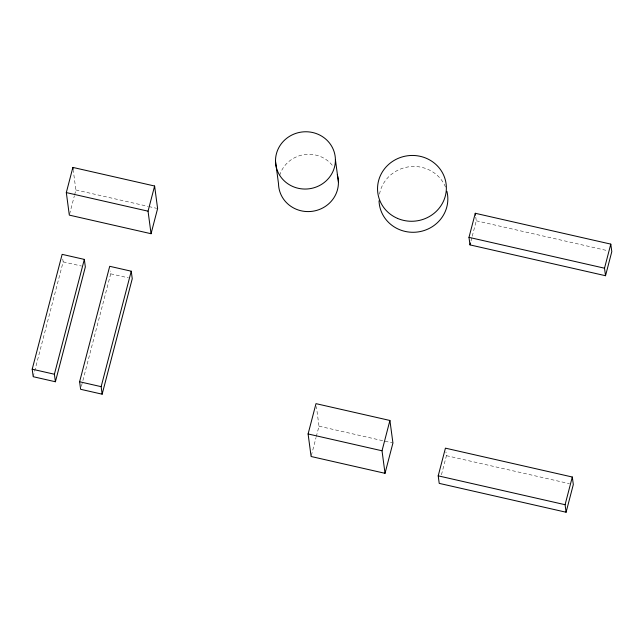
<?xml version="1.0" encoding="UTF-8"?>
<svg xmlns="http://www.w3.org/2000/svg" width="644" height="644" viewBox="0 0 644 644"><rect width="100%" height="100%" fill="white"/><g stroke="black" fill="none" stroke-linecap="round" stroke-linejoin="round"><path stroke-width="0.48" stroke-dasharray="3.22 2.42" d="M69.576 214.154L74.374 195.76M74.624 194.794L75.887 189.956L73.271 170.362M33.206 376.708L63.144 261.875L62.766 259.057M81.369 386.376L82.633 381.522M82.891 380.556L110.712 273.821L110.341 271.003M311.35 455.55L316.043 437.55M316.284 436.608L319.005 426.191L316.389 406.589M470.997 241.033L472.004 237.177M472.253 236.211L476.278 220.803L475.771 217.044M441.454 474.773L446.437 455.67L445.938 451.911M476.278 220.803L607.904 250.749M75.887 189.956L147.887 206.338M148.861 206.555L156.637 208.326M63.144 261.875L81.482 266.044M110.712 273.821L128.333 277.83M319.005 426.191L392.929 443.008M446.437 455.67L569.409 483.652M379.517 194.126A34.446 32.884 -7.6 0 1 410.349 166.635A34.446 32.884 -7.6 0 1 445.745 187.678M279.657 175.426A29.978 28.626 -7.6 0 1 303.574 154.737A29.978 28.626 -7.6 0 1 333.101 166.345"/><path stroke-width="0.97" d="M66.316 192.588L72.877 167.424L154.608 186.019L157.611 208.551L151.05 233.716L69.319 215.12L66.316 192.588L148.048 211.184L151.05 233.716M32.2 369.189L62.138 254.356L84.332 259.403L85.338 266.922L55.4 381.755L33.206 376.708L32.2 369.189L54.394 374.236L55.4 381.755M54.394 374.236L84.332 259.403M79.606 381.763L109.713 266.302L131.247 271.204L132.253 278.723L102.146 394.184L80.613 389.29L79.606 381.763L101.148 386.666L102.146 394.184M101.148 386.666L131.247 271.204M148.048 211.184L154.608 186.019M308.098 433.959L315.995 403.651L389.918 420.468L392.929 443.008L385.023 473.316L311.1 456.499L308.098 433.959L382.021 450.784L385.023 473.316M382.021 450.784L389.918 420.468M468.993 237.362L475.272 213.277L610.794 244.116L611.8 251.635L605.521 275.721L469.991 244.889L468.993 237.362L604.515 268.202L605.521 275.721M469.991 244.889L470.498 242.957M438.21 475.844L445.431 448.152L572.307 477.019L573.313 484.538L566.092 512.23L439.216 483.37L438.21 475.844L565.086 504.711L566.092 512.23M604.515 268.202L610.794 244.116M565.086 504.711L572.307 477.019M475.272 213.277L475.522 215.16M335.411 159.575A29.978 28.626 -7.6 0 1 290.919 185.617A29.978 28.626 -7.6 0 1 290.05 136.021A29.978 28.626 -7.6 0 1 335.411 159.575L338.422 182.107M275.511 161.233L278.514 183.765A29.978 28.626 -7.6 0 0 312.871 211.224A29.978 28.626 -7.6 0 0 337.271 174.725M72.877 167.424L73.142 169.38M446.896 191.324A34.446 32.884 -7.6 0 1 417.996 231.945A34.446 32.884 -7.6 0 1 379.026 200.815M397.485 218.388A34.446 32.884 -7.6 0 0 446.236 185.029A34.446 32.884 -7.6 0 0 392.156 161.676A34.446 32.884 -7.6 0 0 397.485 218.388"/></g></svg>
